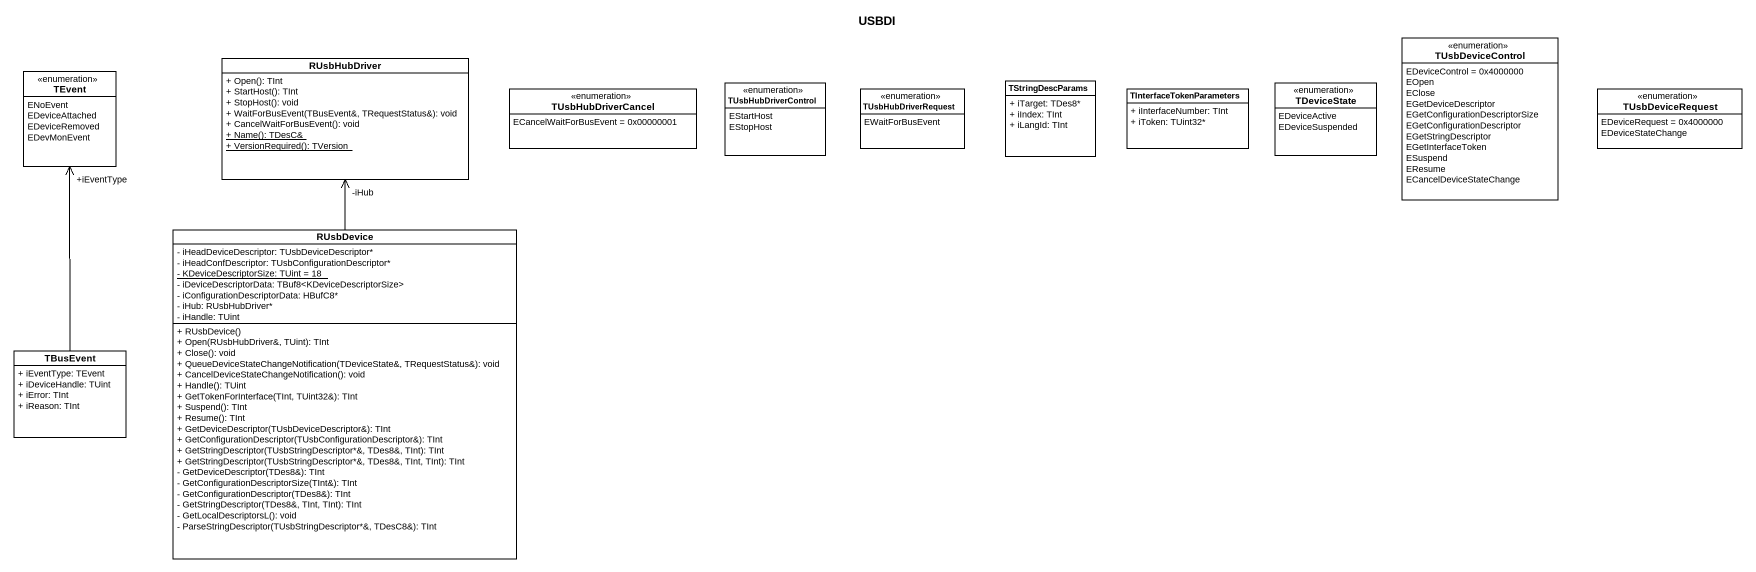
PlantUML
@startuml
title USBDI
hide circle
hide empty members
skinparam classAttributeIconSize 0
enum TEvent {
  ENoEvent
  EDeviceAttached
  EDeviceRemoved
  EDevMonEvent
}
class RUsbHubDriver {
  + Open(): TInt
  + StartHost(): TInt
  + StopHost(): void
  + WaitForBusEvent(TBusEvent&, TRequestStatus&): void
  + CancelWaitForBusEvent(): void
  {static} + Name(): TDesC&
  {static} + VersionRequired(): TVersion
}
enum TUsbDeviceControl {
  EDeviceControl = 0x4000000
  EOpen
  EClose
  EGetDeviceDescriptor
  EGetConfigurationDescriptorSize
  EGetConfigurationDescriptor
  EGetStringDescriptor
  EGetInterfaceToken
  ESuspend
  EResume
  ECancelDeviceStateChange
}
enum TUsbHubDriverCancel {
  ECancelWaitForBusEvent = 0x00000001
}
enum TUsbHubDriverControl {
  EStartHost
  EStopHost
}
enum TUsbHubDriverRequest {
  EWaitForBusEvent
}
class TStringDescParams {
  + iTarget: TDes8*
  + iIndex: TInt
  + iLangId: TInt
}
class TInterfaceTokenParameters {
  + iInterfaceNumber: TInt
  + iToken: TUint32*
}
enum TDeviceState {
  EDeviceActive
  EDeviceSuspended
}
enum TUsbDeviceRequest {
  EDeviceRequest = 0x4000000
  EDeviceStateChange
}
class RUsbDevice {
  - iHeadDeviceDescriptor: TUsbDeviceDescriptor*
  - iHeadConfDescriptor: TUsbConfigurationDescriptor*
  {static} - KDeviceDescriptorSize: TUint = 18
  - iDeviceDescriptorData: TBuf8<KDeviceDescriptorSize>
  - iConfigurationDescriptorData: HBufC8*
  - iHub: RUsbHubDriver*
  - iHandle: TUint
  + RUsbDevice()
  + Open(RUsbHubDriver&, TUint): TInt
  + Close(): void
  + QueueDeviceStateChangeNotification(TDeviceState&, TRequestStatus&): void
  + CancelDeviceStateChangeNotification(): void
  + Handle(): TUint
  + GetTokenForInterface(TInt, TUint32&): TInt
  + Suspend(): TInt
  + Resume(): TInt
  + GetDeviceDescriptor(TUsbDeviceDescriptor&): TInt
  + GetConfigurationDescriptor(TUsbConfigurationDescriptor&): TInt
  + GetStringDescriptor(TUsbStringDescriptor*&, TDes8&, TInt): TInt
  + GetStringDescriptor(TUsbStringDescriptor*&, TDes8&, TInt, TInt): TInt
  - GetDeviceDescriptor(TDes8&): TInt
  - GetConfigurationDescriptorSize(TInt&): TInt
  - GetConfigurationDescriptor(TDes8&): TInt
  - GetStringDescriptor(TDes8&, TInt, TInt): TInt
  - GetLocalDescriptorsL(): void
  - ParseStringDescriptor(TUsbStringDescriptor*&, TDesC8&): TInt
}
class TBusEvent {
  + iEventType: TEvent
  + iDeviceHandle: TUint
  + iError: TInt
  + iReason: TInt
}
RUsbDevice -up-> "-iHub" RUsbHubDriver
TBusEvent -up-> "+iEventType" TEvent
@enduml
